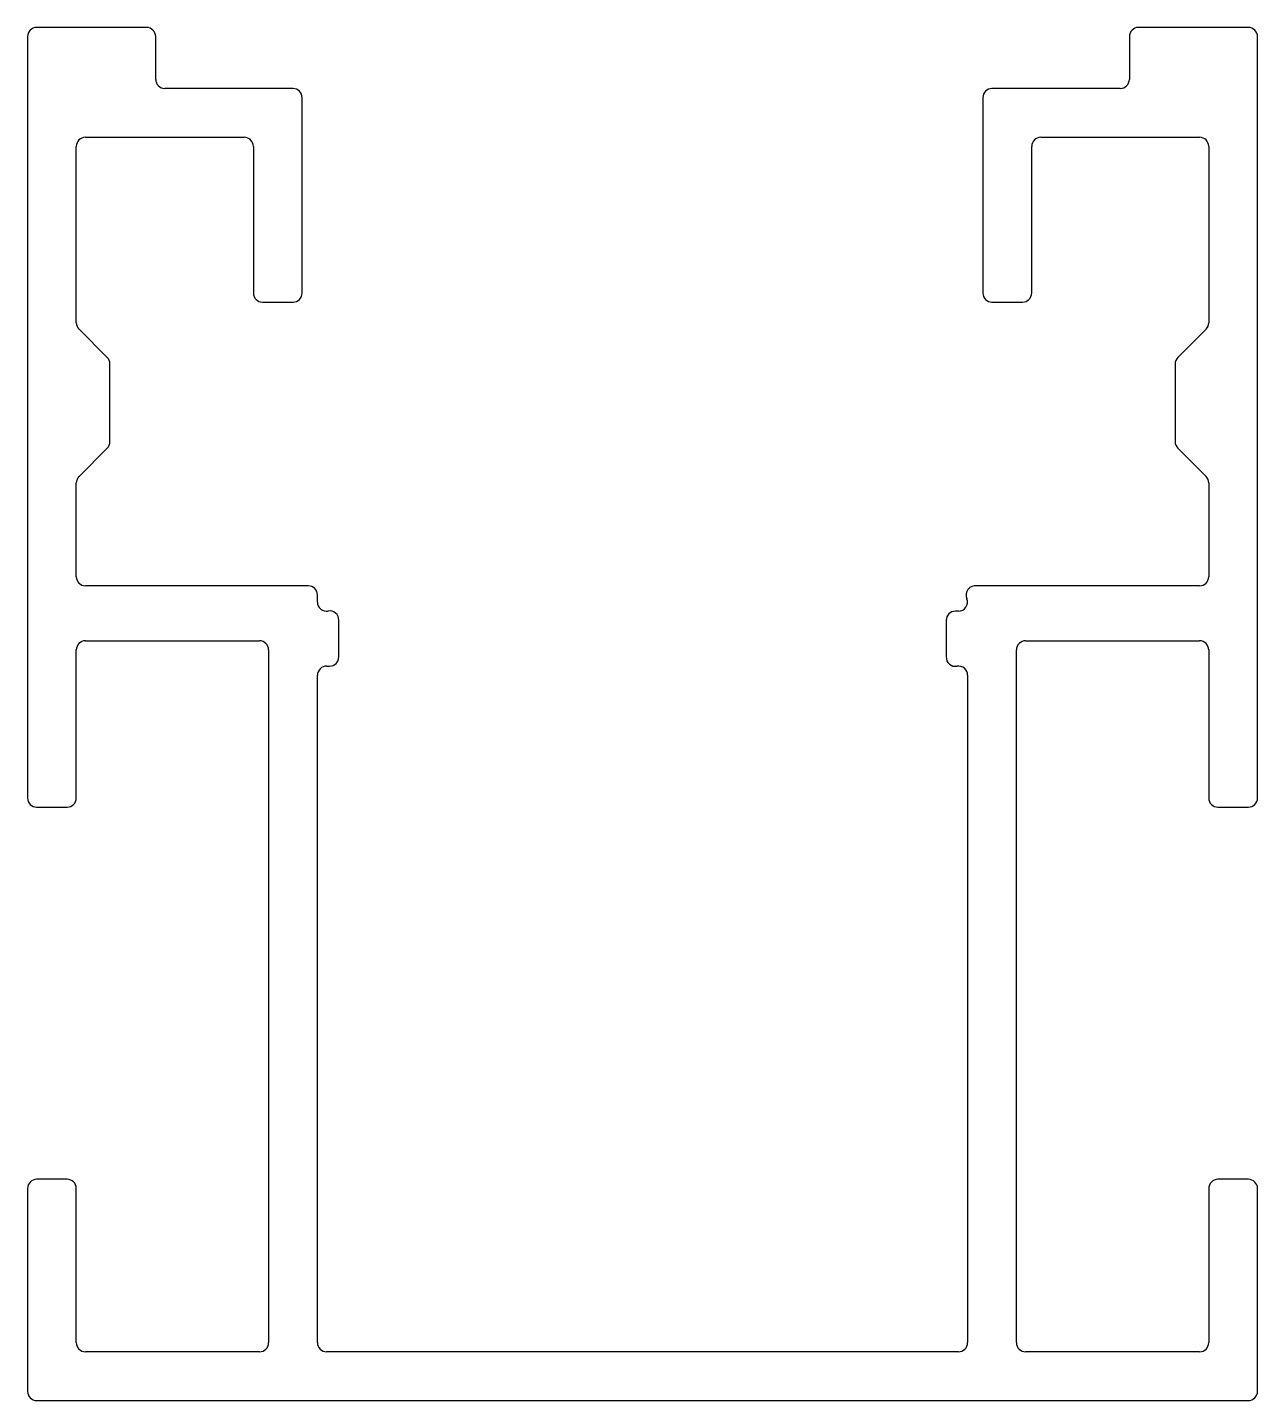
# Model space of a CAD drawing. Extents: x 1441.1 to 1481.4, y 1946 to 1991.
import ezdxf

# ---------------------------------------------------------------- set-up
doc = ezdxf.new("R2010")
doc.units = 0
doc.layers.get('0').update_dxf_attribs({"linetype": 'CONTINUOUS'})

msp = doc.modelspace()

# ---------------------------------------------------------------- linework, layer by layer
for p, q in [((1445.048, 1990.997), (1441.448, 1990.997)), ((1481.148, 1990.997), (1477.548, 1990.997)), ((1441.148, 1990.697), (1441.148, 1965.747)), ((1445.348, 1989.297), (1445.348, 1990.697)), ((1477.248, 1990.697), (1477.248, 1989.297)), ((1481.448, 1965.747), (1481.448, 1990.697)), ((1449.848, 1988.997), (1445.648, 1988.997)), ((1450.148, 1982.297), (1450.148, 1988.697)), ((1472.448, 1988.697), (1472.448, 1982.297)), ((1476.948, 1988.997), (1472.748, 1988.997)), ((1443.048, 1987.397), (1448.248, 1987.397)), ((1474.348, 1987.397), (1479.548, 1987.397)), ((1442.748, 1981.321), (1442.748, 1987.097)), ((1448.548, 1987.097), (1448.548, 1982.297)), ((1474.048, 1982.297), (1474.048, 1987.097)), ((1479.848, 1987.097), (1479.848, 1981.321)), ((1448.848, 1981.997), (1449.848, 1981.997)), ((1472.748, 1981.997), (1473.748, 1981.997)), ((1443.76, 1980.185), (1442.836, 1981.109)), ((1479.76, 1981.109), (1478.836, 1980.185)), ((1443.848, 1977.421), (1443.848, 1979.973)), ((1478.748, 1979.973), (1478.748, 1977.421)), ((1442.836, 1976.285), (1443.76, 1977.209)), ((1478.836, 1977.209), (1479.76, 1976.285)), ((1442.748, 1972.997), (1442.748, 1976.073)), ((1479.848, 1976.073), (1479.848, 1972.997)), ((1450.348, 1972.697), (1443.048, 1972.697)), ((1450.648, 1972.167), (1450.648, 1972.397)), ((1479.548, 1972.697), (1472.248, 1972.697)), ((1451.348, 1970.367), (1451.348, 1971.567)), ((1471.248, 1971.567), (1471.248, 1970.367)), ((1471.648, 1971.867), (1471.548, 1971.867)), ((1442.748, 1965.747), (1442.748, 1970.597)), ((1443.048, 1970.897), (1448.748, 1970.897)), ((1449.048, 1970.597), (1449.048, 1947.896)), ((1473.548, 1947.896), (1473.548, 1970.597)), ((1473.848, 1970.897), (1479.548, 1970.897)), ((1479.848, 1970.597), (1479.848, 1965.747)), ((1450.648, 1947.897), (1450.648, 1969.767)), ((1450.948, 1970.067), (1451.048, 1970.067)), ((1471.948, 1969.767), (1471.948, 1947.897)), ((1441.448, 1965.447), (1442.448, 1965.447)), ((1480.148, 1965.447), (1481.148, 1965.447)), ((1442.448, 1953.247), (1441.448, 1953.247)), ((1481.148, 1953.247), (1480.148, 1953.247)), ((1441.148, 1952.947), (1441.148, 1946.297)), ((1442.748, 1947.897), (1442.748, 1952.951)), ((1479.848, 1952.943), (1479.848, 1947.897)), ((1481.448, 1946.297), (1481.448, 1952.947)), ((1448.748, 1947.596), (1443.048, 1947.597)), ((1461.298, 1947.597), (1450.948, 1947.597)), ((1471.648, 1947.597), (1461.298, 1947.597)), ((1479.548, 1947.597), (1473.848, 1947.596)), ((1441.448, 1945.997), (1461.298, 1945.997)), ((1461.298, 1945.997), (1481.148, 1945.997))]:
    msp.add_line(p, q)
for centre, start, end in [((1441.448, 1990.697), 90, 180), ((1445.048, 1990.697), 0, 90), ((1477.548, 1990.697), 90, 180), ((1481.148, 1990.697), 0, 90), ((1445.648, 1989.297), 180, 270), ((1476.948, 1989.297), 270, 0), ((1449.848, 1988.697), 0, 90), ((1472.748, 1988.697), 90, 180), ((1443.048, 1987.097), 90, 180), ((1448.248, 1987.097), 0, 90), ((1474.348, 1987.097), 90, 180), ((1479.548, 1987.097), 0, 90), ((1448.848, 1982.297), 180, 270), ((1449.848, 1982.297), 270, 0), ((1472.748, 1982.297), 180, 270), ((1473.748, 1982.297), 270, 0), ((1443.048, 1981.321), 180, 225), ((1479.548, 1981.321), 315, 360), ((1443.548, 1979.973), 0, 45), ((1479.048, 1979.973), 135, 180), ((1443.548, 1977.421), 315, 360), ((1479.048, 1977.421), 180, 225), ((1443.048, 1976.073), 135, 180), ((1479.548, 1976.073), 0, 45), ((1443.048, 1972.997), 180, 270), ((1479.548, 1972.997), 270, 0), ((1450.348, 1972.397), 0, 90), ((1472.2, 1972.401), 80.8396, 204.9093), ((1450.948, 1972.167), 180, 279.4621), ((1471.648, 1972.167), 270.0134, 20.9608), ((1451.048, 1971.576), 358.3906, 99.749), ((1471.548, 1971.567), 90.0067, 180), ((1443.048, 1970.597), 90, 180), ((1448.748, 1970.597), 0, 90), ((1473.848, 1970.597), 90, 180), ((1479.548, 1970.597), 0, 90), ((1451.048, 1970.367), 269.9933, 360), ((1471.548, 1970.359), 178.3951, 279.7485), ((1450.948, 1969.767), 90, 180), ((1471.648, 1969.767), 0, 99.4625), ((1441.448, 1965.747), 180, 270), ((1442.448, 1965.747), 270, 0), ((1480.148, 1965.747), 180, 270), ((1481.148, 1965.747), 270, 0), ((1441.448, 1952.947), 90, 180), ((1442.448, 1952.947), 0.7956, 90), ((1480.148, 1952.947), 90, 180.7956), ((1481.148, 1952.947), 0, 90), ((1443.048, 1947.897), 180, 269.9907), ((1448.748, 1947.896), 270, 360), ((1450.948, 1947.897), 180, 270.003), ((1471.648, 1947.897), 270.003, 360), ((1473.848, 1947.896), 180, 270.0187), ((1479.548, 1947.897), 270.0093, 360), ((1441.448, 1946.297), 180, 270), ((1481.148, 1946.297), 270, 0)]:
    msp.add_arc(centre, 0.3, start, end)

doc.saveas('drawing.dxf')
